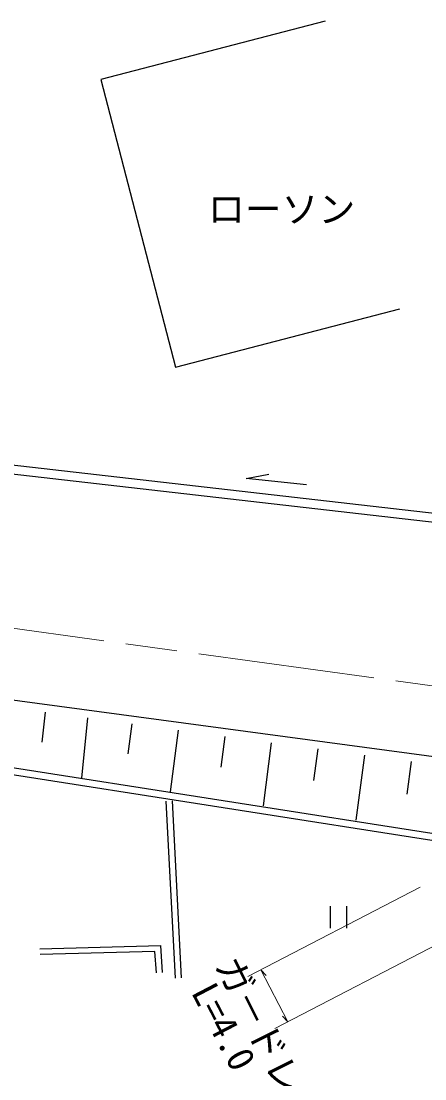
# Model space of a CAD drawing. Units: millimetres, scale not verified. Extents: x 40165 to 680165, y 20546 to 380546.
# Drawn here: x 497043 to 524451, y 260052 to 331800 of the extents above; entities that cross this region are included whole.
import ezdxf
from ezdxf.enums import TextEntityAlignment as Align

# ---------------------------------------------------------------- set-up
doc = ezdxf.new("R2010")
doc.units = ezdxf.units.MM
doc.header["$LTSCALE"] = 1000
doc.linetypes.add('CHAIN', pattern=[18.5, 12, -1.5, 3.5, -1.5])
for name, color, linetype, lineweight in [('M-BGD', 7, 'Continuous', 25), ('M-BMK', 2, 'CHAIN', 13), ('M-STR-HTXT', 7, 'Continuous', 13)]:
    doc.layers.add(name, color=color, linetype=linetype, lineweight=lineweight)
doc.styles.add('ＭＳ ゴシック', font='')
doc.styles.get('ＭＳ ゴシック').set_extended_font_data('MS Gothic')

msp = doc.modelspace()

# ---------------------------------------------------------------- linework, layer by layer
at = {"layer": 'M-BGD'}
for p, q in [((517686, 331800), (502452, 327838)), ((502452, 327838), (507527, 308328)), ((507527, 308328), (522761, 312291)), ((528027, 298061), (479665, 303594)), ((527959, 297465), (479596, 302998)), ((512318, 300786), (513854, 301059)), ((516415, 300358), (512318, 300786)), ((479971, 287975), (534887, 280589)), ((498664, 284930), (498455, 282894)), ((501557, 284537), (501140, 280460)), ((504553, 284130), (504291, 282101)), ((507708, 283701), (507170, 279532)), ((510863, 283272), (510595, 281194)), ((514019, 282851), (513466, 278564)), ((530152, 275875), (488680, 282376)), ((517178, 282431), (516887, 280285)), ((520353, 282009), (519756, 277597)), ((530070, 275402), (488610, 281901)), ((523527, 281586), (523226, 279358)), ((507519, 266878), (506886, 278887)), ((507286, 278908), (507918, 266900)), ((518012, 271774), (518012, 270274)), ((519163, 270274), (519163, 271774)), ((498316, 268883), (506505, 269099)), ((506505, 269099), (506622, 267273)), ((506130, 268689), (498327, 268483)), ((506223, 267247), (506130, 268689))]:
    msp.add_line(p, q, dxfattribs=at)
at = {"layer": 'M-BMK'}
msp.add_line((490779, 291404), (562236, 281591), dxfattribs=at)
at = {"layer": 'M-STR-HTXT'}
for p, q in [((524129, 273061), (512425, 266991)), ((514256, 263460), (525960, 269531)), ((513312, 267451), (513670, 267073)), ((513312, 267451), (515143, 263921)), ((515143, 263921), (514785, 264298))]:
    msp.add_line(p, q, dxfattribs=at)

# ---------------------------------------------------------------- texts
at = {"layer": 'M-BGD', "style": 'ＭＳ ゴシック'}
msp.add_text('ローソン', height=1833, dxfattribs=at).set_placement((509726, 317587), align=Align.BOTTOM_LEFT)
at = {"layer": 'M-STR-HTXT', "style": 'ＭＳ ゴシック'}
for s, rotation, p in [('ガ－ドレ－ル', 296.4, (509688, 267529)), ('L=4.0', 297.5, (508065, 265684))]:
    msp.add_text(s, height=1833, rotation=rotation, dxfattribs=at).set_placement(p, align=Align.BOTTOM_LEFT)

doc.saveas('drawing.dxf')
